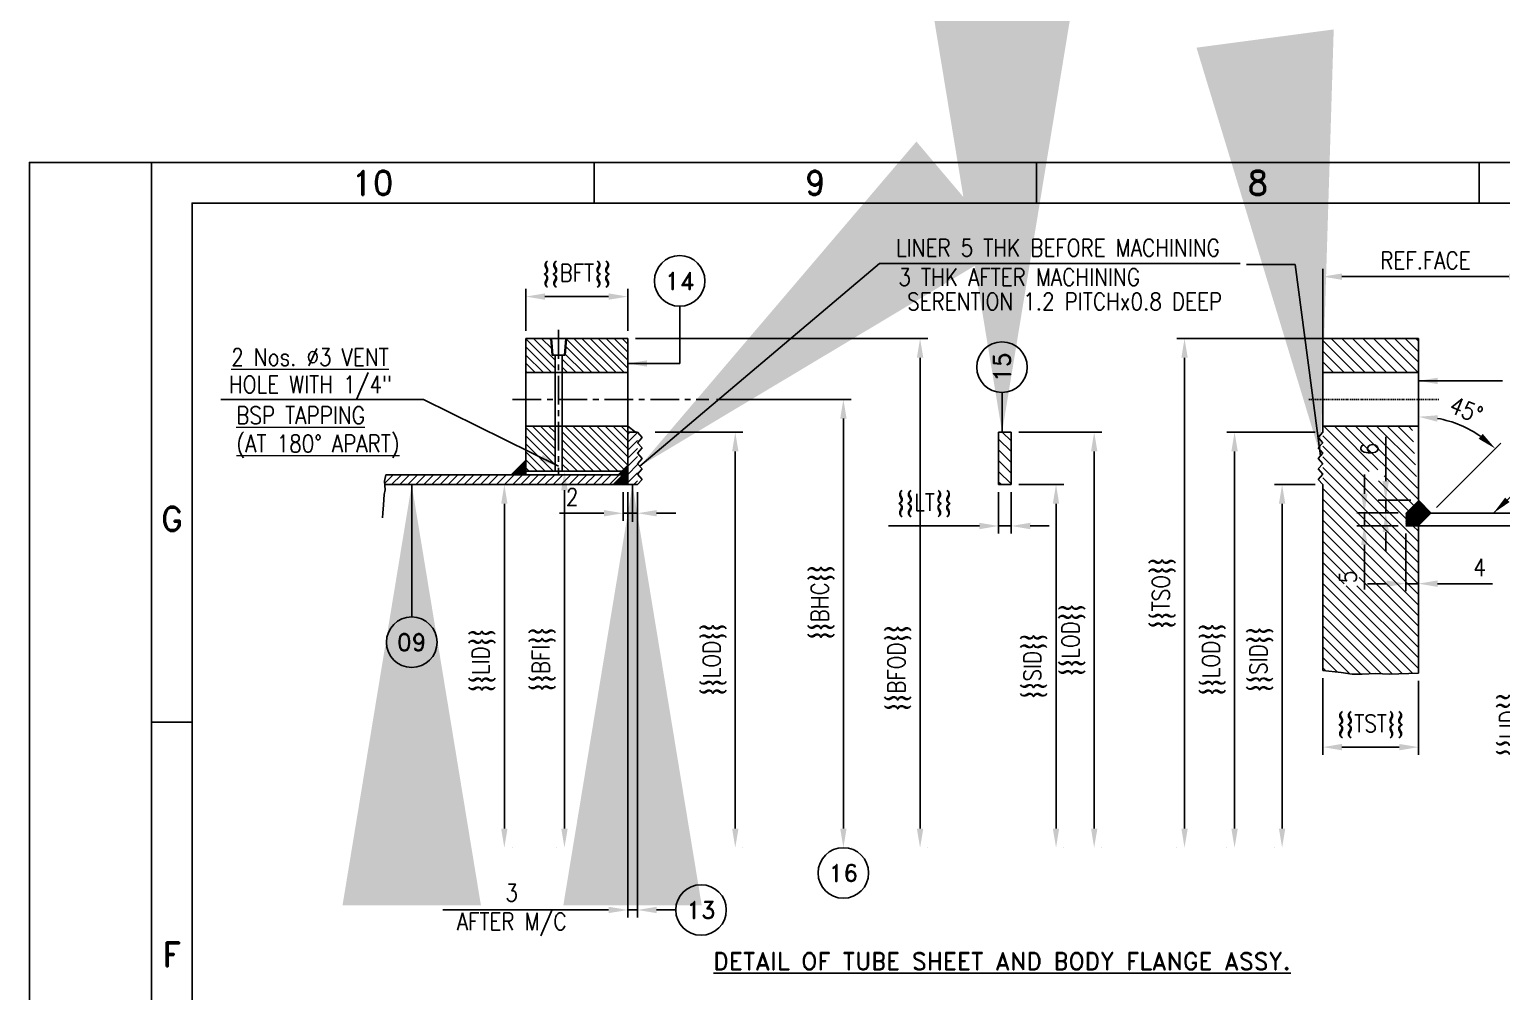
# Model space of a CAD drawing. Header units: millimetres. Extents: x 10144 to 11200, y -168 to 270.
# Drawn here: x 10144.1 to 10336.4, y 143.9 to 269.6 of the extents above; entities that cross this region are included whole.
import ezdxf
from ezdxf.enums import TextEntityAlignment as Align

# ---------------------------------------------------------------- set-up
doc = ezdxf.new("R2010")
doc.units = ezdxf.units.MM
doc.header["$LTSCALE"] = 3
doc.linetypes.add('CENTER', pattern=[2, 1.25, -0.25, 0.25, -0.25])
doc.linetypes.add('HIDDEN', pattern=[9.525, 6.35, -3.175])
doc.layers.get('0').update_dxf_attribs({"color": 5})
for name, color, linetype in [('BOD', 7, 'Continuous'), ('CEN', 1, 'CENTER'), ('DIM', 6, 'Continuous'), ('HATCH', 1, 'Continuous'), ('Hid', 4, 'HIDDEN'), ('TEXT', 5, 'Continuous'), ('WELD', 1, 'Continuous')]:
    doc.layers.add(name, color=color, linetype=linetype)
doc.layers.add('E_Equipment', color=5, linetype='Continuous', lineweight=13)
doc.styles.add('BEV0', font='verdana.ttf', dxfattribs={"height": 4})
doc.styles.add('BEV00', font='romans.shx')
doc.styles.add('ISOCP3', font='isocp3.shx')
doc.styles.add('ROMAND', font='romand')
doc.styles.add('ROMANS', font='ROMANS.shx', dxfattribs={"width": 0.85})
doc.dimstyles.new('123', dxfattribs={"dimscale": 30, "dimtxt": 2.5, "dimasz": 2.5, "dimexe": 1, "dimexo": 1, "dimgap": 1, "dimtad": 1, "dimdec": 0, "dimzin": 0, "dimdsep": 46, "dimtxsty": 'ROMANS', "dimcen": 1, "dimclrd": 6, "dimclre": 6, "dimclrt": 5, "dimadec": 0, "dimazin": 0, "dimtfac": 1, "dimtdec": 0, "dimtmove": 0, "dimatfit": 3, "dimfxl": 1, "dimtolj": 1, "dimtzin": 0, "dimlwd": -1, "dimlwe": -1, "dimarcsym": 0})
doc.dimstyles.new('MEGA_STD', dxfattribs={"dimtxt": 2.5, "dimasz": 2.5, "dimexe": 1, "dimexo": 1, "dimgap": 1, "dimtad": 1, "dimdec": 1, "dimdsep": 46, "dimtxsty": 'ISOCP3', "dimcen": 1, "dimclrd": 6, "dimclre": 6, "dimclrt": 5, "dimadec": 0, "dimazin": 0, "dimtfac": 1, "dimtdec": 1, "dimtmove": 0, "dimatfit": 3, "dimfxl": 1, "dimtolj": 1, "dimarcsym": 0})
doc.dimstyles.new('MEGA_STD$0', dxfattribs={"dimtxt": 2.5, "dimasz": 2.5, "dimexe": 1, "dimexo": 1, "dimgap": 1, "dimtad": 1, "dimdec": 1, "dimdsep": 46, "dimtxsty": 'ISOCP3', "dimcen": 1, "dimclrd": 6, "dimclre": 6, "dimclrt": 5, "dimadec": 0, "dimazin": 0, "dimtfac": 1, "dimtdec": 1, "dimtmove": 0, "dimatfit": 3, "dimfxl": 1, "dimtolj": 1, "dimarcsym": 0})
pattern_1 = [(45, (9623.1272, 140.39894), (-0.5270155, 0.5270155), [])]
pattern_2 = [(135, (10158.76847, 14.0833), (-0.055860103, -0.055860103), [])]

# ---------------------------------------------------------------- blocks, each defined once
blk = doc.blocks.new('A$C62B60EB5')
at = {"linetype": 'Continuous'}
blk.add_line((15.94, 420), (15.94, 0), dxfattribs=at)
blk.add_lwpolyline([(588.69, 5.31), (588.69, 414.69), (21.25, 414.69), (21.25, 5.31)], close=True, dxfattribs=at)
at = {"layer": 'BOD', "linetype": 'Continuous'}
for p, q in [((73.75, 414.69), (73.75, 420)), ((131.55, 414.69), (131.55, 420)), ((189.36, 414.69), (189.36, 420)), ((21.25, 346.87), (15.94, 346.87))]:
    blk.add_line(p, q, dxfattribs=at)
at = {"layer": 'BOD', "color": 1, "linetype": 'Continuous'}
blk.add_lwpolyline([(594, 420), (0, 420), (0, 0), (594, 0)], close=True, dxfattribs=at)
at = {"layer": 'Hid', "color": 5, "style": 'BEV0'}
for tag, p in [('TITLE', (510.45, 49.46)), ('CUSTOMER', (510.45, 42.89)), ('PROJECTNO', (510.45, 36.33))]:
    blk.add_attdef(tag, text='', height=2.92, dxfattribs=at).set_placement(p, align=Align.MIDDLE_LEFT)
at = {"layer": 'Hid', "color": 0, "style": 'BEV00'}
for tag, p in [('DRAWN', (473.39, 30.27)), ('CHECKED', (473.39, 24.72)), ('APPROVED', (473.39, 19.18)), ('DATE', (473.39, 13.63)), ('SCALE', (473.39, 8.09))]:
    blk.add_attdef(tag, text='', height=1.82, dxfattribs=at).set_placement(p, align=Align.MIDDLE_LEFT)
at = {"layer": 'Hid', "color": 1, "style": 'BEV0'}
blk.add_attdef('DWG', text='', height=2.92, dxfattribs=at).set_placement((517.9, 9.24), align=Align.MIDDLE_LEFT)
blk.add_attdef('0', text='', height=2.92, dxfattribs=at).set_placement((574.82, 9.24), align=Align.MIDDLE_CENTER)
at = {"layer": 'TEXT', "color": 7, "linetype": 'Continuous', "style": 'ROMAND'}
for s, height, p in [('10', 3.188, (44.84, 417.34)), ('9', 3.19, (102.65, 417.34)), ('8', 3.19, (160.45, 417.34)), ('G', 3.19, (18.6, 373.43)), ('F', 3.19, (18.6, 316.51))]:
    blk.add_text(s, height=height, dxfattribs=at).set_placement(p, align=Align.MIDDLE)
blk = doc.blocks.new('*D2763')
at = {"layer": 'Defpoints', "color": 0}
for p in [(10205.91, 210.13), (10206.14, 162.68), (10206.14, 162.68)]:
    blk.add_point(p, dxfattribs=at)
at = {"layer": 'E_Equipment', "color": 6, "linetype": 'ByBlock', "lineweight": -2}
for p, q in [((10206.91, 210.13), (10207.14, 210.13)), ((10206.14, 207.63), (10206.14, 165.18)), ((10207.14, 162.68), (10207.14, 162.68))]:
    blk.add_line(p, q, dxfattribs=at)
at = {"layer": 'E_Equipment', "color": 6}
for points in [[(10206.55, 207.63), (10205.72, 207.63), (10206.14, 210.13)], [(10205.72, 165.18), (10206.55, 165.18), (10206.14, 162.68)]]:
    blk.add_solid(points, dxfattribs=at)
at = {"layer": 'E_Equipment', "color": 5, "insert": (10203.42, 187.12), "char_height": 2.25, "attachment_point": 5, "rotation": 90, "style": 'ROMANS'}
blk.add_mtext('\\A1;{\\C256;\\{\\{LID\\}\\}}', dxfattribs=at)
blk = doc.blocks.new('*D2764')
at = {"layer": 'Defpoints', "color": 0}
for p in [(10213.99, 211.88), (10213.99, 162.68), (10213.99, 162.68)]:
    blk.add_point(p, dxfattribs=at)
at = {"layer": 'E_Equipment', "color": 6, "linetype": 'ByBlock', "lineweight": -2}
for p, q in [((10212.99, 211.88), (10212.99, 211.88)), ((10213.99, 209.38), (10213.99, 165.18)), ((10212.99, 162.68), (10212.99, 162.68))]:
    blk.add_line(p, q, dxfattribs=at)
at = {"layer": 'E_Equipment', "color": 6}
for points in [[(10214.41, 209.38), (10213.57, 209.38), (10213.99, 211.88)], [(10213.57, 165.18), (10214.41, 165.18), (10213.99, 162.68)]]:
    blk.add_solid(points, dxfattribs=at)
at = {"layer": 'E_Equipment', "color": 5, "insert": (10211.28, 187.28), "char_height": 2.25, "attachment_point": 5, "rotation": 90, "style": 'ROMANS'}
blk.add_mtext('\\A1;{\\C256;\\{\\{BFI\\}\\}}', dxfattribs=at)
blk = doc.blocks.new('*D2765')
at = {"layer": 'Defpoints', "color": 0}
for p in [(10222.26, 210.13), (10223.53, 210.13), (10223.53, 154.54)]:
    blk.add_point(p, dxfattribs=at)
at = {"layer": 'E_Equipment', "color": 6, "linetype": 'ByBlock', "lineweight": -2}
for p, q in [((10222.26, 209.13), (10222.26, 153.54)), ((10223.53, 209.13), (10223.53, 153.54)), ((10219.76, 154.54), (10198.09, 154.54)), ((10222.26, 154.54), (10223.53, 154.54)), ((10226.03, 154.54), (10228.53, 154.54))]:
    blk.add_line(p, q, dxfattribs=at)
at = {"layer": 'E_Equipment', "color": 6}
for points in [[(10219.76, 154.13), (10219.76, 154.96), (10222.26, 154.54)], [(10226.03, 154.96), (10226.03, 154.13), (10223.53, 154.54)]]:
    blk.add_solid(points, dxfattribs=at)
at = {"layer": 'E_Equipment', "color": 5, "insert": (10207.1, 154.54), "char_height": 2.25, "attachment_point": 5, "style": 'ROMANS'}
blk.add_mtext('\\A1;{\\C256;3\\PAFTER M/C}', dxfattribs=at)
blk = doc.blocks.new('*D2766')
at = {"layer": 'Defpoints', "color": 0}
for p in [(10221.64, 210.13), (10223.53, 210.13), (10221.64, 206.38)]:
    blk.add_point(p, dxfattribs=at)
at = {"layer": 'E_Equipment', "color": 6, "linetype": 'ByBlock', "lineweight": -2}
for p, q in [((10221.64, 209.13), (10221.64, 205.38)), ((10223.53, 209.13), (10223.53, 205.38)), ((10219.14, 206.38), (10213.36, 206.38)), ((10223.53, 206.38), (10221.64, 206.38)), ((10226.03, 206.38), (10228.53, 206.38))]:
    blk.add_line(p, q, dxfattribs=at)
at = {"layer": 'E_Equipment', "color": 6}
for points in [[(10219.14, 205.97), (10219.14, 206.8), (10221.64, 206.38)], [(10226.03, 206.8), (10226.03, 205.97), (10223.53, 206.38)]]:
    blk.add_solid(points, dxfattribs=at)
at = {"layer": 'E_Equipment', "color": 5, "insert": (10215, 208.51), "char_height": 2.25, "attachment_point": 5, "style": 'ROMANS'}
blk.add_mtext('\\A1;{\\C256;2}', dxfattribs=at)
blk = doc.blocks.new('*D2767')
at = {"layer": 'Defpoints', "color": 0}
for p in [(10224.84, 216.97), (10236.3, 162.68), (10236.3, 162.68)]:
    blk.add_point(p, dxfattribs=at)
at = {"layer": 'E_Equipment', "color": 6, "linetype": 'ByBlock', "lineweight": -2}
for p, q in [((10225.84, 216.97), (10237.3, 216.97)), ((10236.3, 214.47), (10236.3, 165.18)), ((10237.3, 162.68), (10237.3, 162.68))]:
    blk.add_line(p, q, dxfattribs=at)
at = {"layer": 'E_Equipment', "color": 6}
for points in [[(10236.72, 214.47), (10235.89, 214.47), (10236.3, 216.97)], [(10235.89, 165.18), (10236.72, 165.18), (10236.3, 162.68)]]:
    blk.add_solid(points, dxfattribs=at)
at = {"layer": 'E_Equipment', "color": 5, "insert": (10233.59, 187.27), "char_height": 2.25, "attachment_point": 5, "rotation": 90, "style": 'ROMANS'}
blk.add_mtext('\\A1;\\{\\{LOD\\}\\}', dxfattribs=at)
blk = doc.blocks.new('*D2768')
at = {"layer": 'Defpoints', "color": 0}
for p in [(10232.84, 221.26), (10250.42, 162.68), (10250.42, 162.68)]:
    blk.add_point(p, dxfattribs=at)
at = {"layer": 'E_Equipment', "color": 6, "linetype": 'ByBlock', "lineweight": -2}
for p, q in [((10233.84, 221.26), (10251.42, 221.26)), ((10250.42, 218.76), (10250.42, 165.18)), ((10251.42, 162.68), (10251.42, 162.68))]:
    blk.add_line(p, q, dxfattribs=at)
at = {"layer": 'E_Equipment', "color": 6}
for points in [[(10250.84, 218.76), (10250.01, 218.76), (10250.42, 221.26)], [(10250.01, 165.18), (10250.84, 165.18), (10250.42, 162.68)]]:
    blk.add_solid(points, dxfattribs=at)
at = {"layer": 'E_Equipment', "color": 5, "insert": (10247.71, 194.74), "char_height": 2.25, "attachment_point": 5, "rotation": 90, "style": 'ROMANS'}
blk.add_mtext('\\A1;\\{\\{BHC\\}\\}', dxfattribs=at)
blk = doc.blocks.new('*D2769')
at = {"layer": 'Defpoints', "color": 0}
for p in [(10222.26, 229.21), (10260.44, 162.68), (10260.44, 162.68)]:
    blk.add_point(p, dxfattribs=at)
at = {"layer": 'E_Equipment', "color": 6, "linetype": 'ByBlock', "lineweight": -2}
for p, q in [((10223.26, 229.21), (10261.44, 229.21)), ((10260.44, 226.71), (10260.44, 165.18)), ((10261.44, 162.68), (10261.44, 162.68))]:
    blk.add_line(p, q, dxfattribs=at)
at = {"layer": 'E_Equipment', "color": 6}
for points in [[(10260.86, 226.71), (10260.02, 226.71), (10260.44, 229.21)], [(10260.02, 165.18), (10260.86, 165.18), (10260.44, 162.68)]]:
    blk.add_solid(points, dxfattribs=at)
at = {"layer": 'E_Equipment', "color": 5, "insert": (10257.73, 186.15), "char_height": 2.25, "attachment_point": 5, "rotation": 90, "style": 'ROMANS'}
blk.add_mtext('\\A1;\\{\\{BFOD\\}\\}', dxfattribs=at)
blk = doc.blocks.new('*D2770')
at = {"layer": 'Defpoints', "color": 0}
for p in [(10272.32, 210.13), (10278.2, 162.68), (10278.2, 162.68)]:
    blk.add_point(p, dxfattribs=at)
at = {"layer": 'E_Equipment', "color": 6, "linetype": 'ByBlock', "lineweight": -2}
for p, q in [((10273.32, 210.13), (10279.2, 210.13)), ((10278.2, 207.63), (10278.2, 165.18)), ((10279.2, 162.68), (10279.2, 162.68))]:
    blk.add_line(p, q, dxfattribs=at)
at = {"layer": 'E_Equipment', "color": 6}
for points in [[(10278.61, 207.63), (10277.78, 207.63), (10278.2, 210.13)], [(10277.78, 165.18), (10278.61, 165.18), (10278.2, 162.68)]]:
    blk.add_solid(points, dxfattribs=at)
at = {"layer": 'E_Equipment', "color": 5, "insert": (10275.48, 186.4), "char_height": 2.25, "attachment_point": 5, "rotation": 90, "style": 'ROMANS'}
blk.add_mtext('\\A1;\\{\\{SID\\}\\}', dxfattribs=at)
blk = doc.blocks.new('*D2771')
at = {"layer": 'Defpoints', "color": 0}
for p in [(10272.32, 216.97), (10283.18, 162.68), (10283.18, 162.68)]:
    blk.add_point(p, dxfattribs=at)
at = {"layer": 'E_Equipment', "color": 6, "linetype": 'ByBlock', "lineweight": -2}
for p, q in [((10273.32, 216.97), (10284.18, 216.97)), ((10283.18, 214.47), (10283.18, 165.18)), ((10284.18, 162.68), (10284.18, 162.68))]:
    blk.add_line(p, q, dxfattribs=at)
at = {"layer": 'E_Equipment', "color": 6}
for points in [[(10283.6, 214.47), (10282.77, 214.47), (10283.18, 216.97)], [(10282.77, 165.18), (10283.6, 165.18), (10283.18, 162.68)]]:
    blk.add_solid(points, dxfattribs=at)
at = {"layer": 'E_Equipment', "color": 5, "insert": (10280.47, 189.82), "char_height": 2.25, "attachment_point": 5, "rotation": 90, "style": 'ROMANS'}
blk.add_mtext('\\A1;{\\C256;\\{\\{LOD\\}\\}}', dxfattribs=at)
blk = doc.blocks.new('*D2772')
at = {"layer": 'Defpoints', "color": 0}
for p in [(10314.65, 229.21), (10294.98, 162.68), (10294.98, 162.68)]:
    blk.add_point(p, dxfattribs=at)
at = {"layer": 'E_Equipment', "color": 6, "linetype": 'ByBlock', "lineweight": -2}
for p, q in [((10313.65, 229.21), (10293.98, 229.21)), ((10294.98, 226.71), (10294.98, 165.18)), ((10293.98, 162.68), (10293.98, 162.68))]:
    blk.add_line(p, q, dxfattribs=at)
at = {"layer": 'E_Equipment', "color": 6}
for points in [[(10295.4, 226.71), (10294.57, 226.71), (10294.98, 229.21)], [(10294.57, 165.18), (10295.4, 165.18), (10294.98, 162.68)]]:
    blk.add_solid(points, dxfattribs=at)
at = {"layer": 'E_Equipment', "color": 5, "insert": (10292.27, 195.94), "char_height": 2.25, "attachment_point": 5, "rotation": 90, "style": 'ROMANS'}
blk.add_mtext('\\A1;\\{\\{TSO\\}\\}', dxfattribs=at)
blk = doc.blocks.new('*D2773')
at = {"layer": 'Defpoints', "color": 0}
for p in [(10318.47, 206.43), (10323.87, 206.43), (10323.87, 204.75)]:
    blk.add_point(p, dxfattribs=at)
at = {"layer": 'E_Equipment', "color": 6, "linetype": 'ByBlock', "lineweight": -2}
for p, q in [((10318.47, 208.93), (10318.47, 211.43)), ((10322.87, 206.43), (10317.47, 206.43)), ((10318.47, 204.75), (10318.47, 206.43)), ((10322.87, 204.75), (10317.47, 204.75)), ((10318.47, 202.25), (10318.47, 196.43))]:
    blk.add_line(p, q, dxfattribs=at)
at = {"layer": 'E_Equipment', "color": 6}
for points in [[(10318.05, 208.93), (10318.88, 208.93), (10318.47, 206.43)], [(10318.88, 202.25), (10318.05, 202.25), (10318.47, 204.75)]]:
    blk.add_solid(points, dxfattribs=at)
at = {"layer": 'E_Equipment', "color": 5, "insert": (10316.34, 198.06), "char_height": 2.25, "attachment_point": 5, "rotation": 90, "style": 'ROMANS'}
blk.add_mtext('\\A1;5', dxfattribs=at)
blk = doc.blocks.new('*D2774')
at = {"layer": 'Defpoints', "color": 0}
for p in [(10321.27, 208.08), (10325.52, 208.08), (10323.87, 206.43)]:
    blk.add_point(p, dxfattribs=at)
at = {"layer": 'E_Equipment', "color": 6, "linetype": 'ByBlock', "lineweight": -2}
for p, q in [((10321.27, 210.58), (10321.27, 216.36)), ((10324.52, 208.08), (10320.27, 208.08)), ((10321.27, 206.43), (10321.27, 208.08)), ((10322.87, 206.43), (10320.27, 206.43)), ((10321.27, 203.93), (10321.27, 201.43))]:
    blk.add_line(p, q, dxfattribs=at)
at = {"layer": 'E_Equipment', "color": 6}
for points in [[(10320.85, 210.58), (10321.68, 210.58), (10321.27, 208.08)], [(10321.68, 203.93), (10320.85, 203.93), (10321.27, 206.43)]]:
    blk.add_solid(points, dxfattribs=at)
at = {"layer": 'E_Equipment', "color": 5, "insert": (10319.14, 214.77), "char_height": 2.25, "attachment_point": 5, "rotation": 90, "style": 'ROMANS'}
blk.add_mtext('\\A1;6', dxfattribs=at)
blk = doc.blocks.new('*D2775')
at = {"layer": 'Defpoints', "color": 0}
for p in [(10323.87, 204.75), (10325.53, 204.75), (10325.53, 197.18)]:
    blk.add_point(p, dxfattribs=at)
at = {"layer": 'E_Equipment', "color": 6, "linetype": 'ByBlock', "lineweight": -2}
for p, q in [((10323.87, 203.75), (10323.87, 196.18)), ((10325.53, 203.75), (10325.53, 196.18)), ((10321.37, 197.18), (10318.87, 197.18)), ((10323.87, 197.18), (10325.53, 197.18)), ((10328.03, 197.18), (10335.22, 197.18))]:
    blk.add_line(p, q, dxfattribs=at)
at = {"layer": 'E_Equipment', "color": 6}
for points in [[(10321.37, 196.76), (10321.37, 197.6), (10323.87, 197.18)], [(10328.03, 197.6), (10328.03, 196.76), (10325.53, 197.18)]]:
    blk.add_solid(points, dxfattribs=at)
at = {"layer": 'E_Equipment', "color": 5, "insert": (10333.54, 199.3), "char_height": 2.25, "attachment_point": 5, "style": 'ROMANS'}
blk.add_mtext('\\A1;4', dxfattribs=at)
blk = doc.blocks.new('*D2776')
at = {"layer": 'Defpoints', "color": 0}
for p in [(10325.53, 229.21), (10332.64, 217.09), (10325.53, 208.08), (10327.18, 206.43), (10325.5, 204.75)]:
    blk.add_point(p, dxfattribs=at)
at = {"layer": 'E_Equipment', "color": 6, "linetype": 'ByBlock', "lineweight": -2}
blk.add_line((10327.89, 207.13), (10336.29, 215.53), dxfattribs=at)
blk.add_arc((10325.53, 204.78), 14.21, 55.0926, 79.9074, dxfattribs=at)
at = {"layer": 'E_Equipment', "color": 6}
for points in [[(10328.06, 219.18), (10327.99, 218.35), (10325.53, 218.99)], [(10333.4, 216.11), (10333.93, 216.75), (10335.58, 214.83)]]:
    blk.add_solid(points, dxfattribs=at)
at = {"layer": 'E_Equipment', "color": 5, "insert": (10331.78, 219.87), "char_height": 2.25, "attachment_point": 5, "rotation": 337.5, "style": 'ROMANS'}
blk.add_mtext('\\A1;45%%d', dxfattribs=at)
blk = doc.blocks.new('*D2777')
at = {"layer": 'Defpoints', "color": 0}
for p in [(10335.66, 204.75), (10340.35, 158.27), (10340.35, 158.27)]:
    blk.add_point(p, dxfattribs=at)
at = {"layer": 'E_Equipment', "color": 6, "linetype": 'ByBlock', "lineweight": -2}
for p, q in [((10336.66, 204.75), (10341.35, 204.75)), ((10340.35, 202.25), (10340.35, 160.77)), ((10341.35, 158.27), (10341.35, 158.27))]:
    blk.add_line(p, q, dxfattribs=at)
at = {"layer": 'E_Equipment', "color": 6}
for points in [[(10340.77, 202.25), (10339.94, 202.25), (10340.35, 204.75)], [(10339.94, 160.77), (10340.77, 160.77), (10340.35, 158.27)]]:
    blk.add_solid(points, dxfattribs=at)
at = {"layer": 'E_Equipment', "color": 5, "insert": (10337.64, 178.75), "char_height": 2.25, "attachment_point": 5, "rotation": 90, "style": 'ROMANS'}
blk.add_mtext('\\A1;{\\C256;\\{\\{LID\\}\\}}', dxfattribs=at)
blk = doc.blocks.new('*D2778')
at = {"layer": 'Defpoints', "color": 0}
for p in [(10313.04, 185.82), (10325.53, 185.47), (10325.53, 175.82)]:
    blk.add_point(p, dxfattribs=at)
at = {"layer": 'E_Equipment', "color": 6, "linetype": 'ByBlock', "lineweight": -2}
for p, q in [((10313.04, 184.82), (10313.04, 174.82)), ((10325.53, 184.47), (10325.53, 174.82)), ((10315.54, 175.82), (10323.03, 175.82))]:
    blk.add_line(p, q, dxfattribs=at)
at = {"layer": 'E_Equipment', "color": 6}
for points in [[(10315.54, 176.24), (10315.54, 175.4), (10313.04, 175.82)], [(10323.03, 175.4), (10323.03, 176.24), (10325.53, 175.82)]]:
    blk.add_solid(points, dxfattribs=at)
at = {"layer": 'E_Equipment', "color": 5, "insert": (10319.29, 178.54), "char_height": 2.25, "attachment_point": 5, "style": 'ROMANS'}
blk.add_mtext('\\A1;\\{\\{TST\\}\\}', dxfattribs=at)
blk = doc.blocks.new('*D2779')
at = {"layer": 'Defpoints', "color": 0}
for p in [(10339.86, 237.3), (10339.86, 237.3), (10313.04, 216.86)]:
    blk.add_point(p, dxfattribs=at)
at = {"layer": 'E_Equipment', "color": 6, "linetype": 'ByBlock', "lineweight": -2}
for p, q in [((10313.04, 217.86), (10313.04, 238.3)), ((10315.54, 237.3), (10337.36, 237.3)), ((10339.86, 238.3), (10339.86, 238.3))]:
    blk.add_line(p, q, dxfattribs=at)
at = {"layer": 'E_Equipment', "color": 6}
for points in [[(10315.54, 237.71), (10315.54, 236.88), (10313.04, 237.3)], [(10337.36, 236.88), (10337.36, 237.71), (10339.86, 237.3)]]:
    blk.add_solid(points, dxfattribs=at)
at = {"layer": 'E_Equipment', "color": 5, "insert": (10326.45, 239.42), "char_height": 2.25, "attachment_point": 5, "style": 'ROMANS'}
blk.add_mtext('\\A1;REF.FACE', dxfattribs=at)
blk = doc.blocks.new('PN1')
at = {"color": 6}
blk.add_circle((-4, 0), 3.67, dxfattribs=at)
at = {"layer": 'TEXT', "style": 'ROMAND'}
blk.add_attdef('PN1', text='', height=2.5, dxfattribs=at).set_placement((-4, 0), align=Align.MIDDLE)
blk = doc.blocks.new('*D2780')
at = {"layer": 'Defpoints', "color": 0}
for p in [(10222.26, 234.69), (10208.94, 229.21), (10222.26, 229.21)]:
    blk.add_point(p, dxfattribs=at)
at = {"layer": 'E_Equipment', "color": 6, "linetype": 'ByBlock', "lineweight": -2}
for p, q in [((10208.94, 230.21), (10208.94, 235.69)), ((10211.44, 234.69), (10219.76, 234.69)), ((10222.26, 230.21), (10222.26, 235.69))]:
    blk.add_line(p, q, dxfattribs=at)
at = {"layer": 'E_Equipment', "color": 6}
for points in [[(10211.44, 235.11), (10211.44, 234.28), (10208.94, 234.69)], [(10219.76, 234.28), (10219.76, 235.11), (10222.26, 234.69)]]:
    blk.add_solid(points, dxfattribs=at)
at = {"layer": 'E_Equipment', "color": 5, "insert": (10215.6, 237.41), "char_height": 2.25, "attachment_point": 5, "style": 'ROMANS'}
blk.add_mtext('\\A1;\\{\\{BFT\\}\\}', dxfattribs=at)
blk = doc.blocks.new('*D2781')
at = {"layer": 'Defpoints', "color": 0}
for p in [(10313.04, 216.97), (10301.52, 162.68), (10301.52, 162.68)]:
    blk.add_point(p, dxfattribs=at)
at = {"layer": 'E_Equipment', "color": 6, "linetype": 'ByBlock', "lineweight": -2}
for p, q in [((10312.04, 216.97), (10300.52, 216.97)), ((10301.52, 214.47), (10301.52, 165.18)), ((10300.52, 162.68), (10300.52, 162.68))]:
    blk.add_line(p, q, dxfattribs=at)
at = {"layer": 'E_Equipment', "color": 6}
for points in [[(10301.94, 214.47), (10301.1, 214.47), (10301.52, 216.97)], [(10301.1, 165.18), (10301.94, 165.18), (10301.52, 162.68)]]:
    blk.add_solid(points, dxfattribs=at)
at = {"layer": 'E_Equipment', "color": 5, "insert": (10298.81, 187.27), "char_height": 2.25, "attachment_point": 5, "rotation": 90, "style": 'ROMANS'}
blk.add_mtext('\\A1;\\{\\{LOD\\}\\}', dxfattribs=at)
blk = doc.blocks.new('*D2782')
at = {"layer": 'Defpoints', "color": 0}
for p in [(10313.04, 210.13), (10307.73, 162.68), (10307.73, 162.68)]:
    blk.add_point(p, dxfattribs=at)
at = {"layer": 'E_Equipment', "color": 6, "linetype": 'ByBlock', "lineweight": -2}
for p, q in [((10312.04, 210.13), (10306.73, 210.13)), ((10307.73, 207.63), (10307.73, 165.18)), ((10306.73, 162.68), (10306.73, 162.68))]:
    blk.add_line(p, q, dxfattribs=at)
at = {"layer": 'E_Equipment', "color": 6}
for points in [[(10308.14, 207.63), (10307.31, 207.63), (10307.73, 210.13)], [(10307.31, 165.18), (10308.14, 165.18), (10307.73, 162.68)]]:
    blk.add_solid(points, dxfattribs=at)
at = {"layer": 'E_Equipment', "color": 5, "insert": (10305.01, 187.27), "char_height": 2.25, "attachment_point": 5, "rotation": 90, "style": 'ROMANS'}
blk.add_mtext('\\A1;\\{\\{SID\\}\\}', dxfattribs=at)
blk = doc.blocks.new('*D2783')
at = {"layer": 'Defpoints', "color": 0}
for p in [(10270.7, 210.13), (10272.32, 210.13), (10270.7, 204.72)]:
    blk.add_point(p, dxfattribs=at)
at = {"layer": 'E_Equipment', "color": 6, "linetype": 'ByBlock', "lineweight": -2}
for p, q in [((10270.7, 209.13), (10270.7, 203.72)), ((10272.32, 209.13), (10272.32, 203.72)), ((10268.2, 204.72), (10256.33, 204.72)), ((10272.32, 204.72), (10270.7, 204.72)), ((10274.82, 204.72), (10277.32, 204.72))]:
    blk.add_line(p, q, dxfattribs=at)
at = {"layer": 'E_Equipment', "color": 6}
for points in [[(10268.2, 204.3), (10268.2, 205.13), (10270.7, 204.72)], [(10274.82, 205.13), (10274.82, 204.3), (10272.32, 204.72)]]:
    blk.add_solid(points, dxfattribs=at)
at = {"layer": 'E_Equipment', "color": 5, "insert": (10261.02, 207.43), "char_height": 2.25, "attachment_point": 5, "style": 'ROMANS'}
blk.add_mtext('\\A1;\\{\\{LT\\}\\}', dxfattribs=at)

msp = doc.modelspace()

# ---------------------------------------------------------------- hatches: boundary and pattern name
at = {"ltscale": 3}
h = msp.add_hatch(dxfattribs=at)
h.set_pattern_fill('ANSI31', color=256, scale=0.520364, angle=180, style=0)
h.set_pattern_definition([(225, (10841.89905, 149.898946), (0.045994082, -0.045994082), [])])
h.paths.add_polyline_path([(10323.87, 206.41), (10323.87, 204.75), (10325.53, 204.75), (10327.2, 206.41), (10325.53, 208.08)])
at = {"layer": 'HATCH'}
h = msp.add_hatch(dxfattribs=at)
h.set_pattern_fill('ANSI31', color=256, scale=5.9625, angle=90, style=0)
h.set_pattern_definition([(135, (9623.1272, 140.39894), (-0.5270155, -0.5270155), [])])
h.paths.add_polyline_path([(10212.76, 227.03), (10212.4, 227.03), (10212.21, 229.21), (10208.94, 229.21), (10208.94, 224.76), (10212.76, 224.76)])
h.paths.add_polyline_path([(10212.76, 217.76), (10208.94, 217.76), (10208.94, 211.88), (10212.76, 211.88)])
h.paths.add_polyline_path([(10222.26, 224.76), (10222.26, 229.21), (10214.26, 229.21), (10214.07, 227.03), (10213.71, 227.03), (10213.71, 224.76)])
h.paths.add_polyline_path([(10222.26, 212.66), (10222.26, 217.76), (10213.71, 217.76), (10213.71, 211.88), (10221.48, 211.88)])
h = msp.add_hatch(dxfattribs=at)
h.set_pattern_fill('ANSI31', color=256, scale=7.805455, angle=90, style=0)
h.set_pattern_definition([(135, (10841.89905, 149.8989), (-0.6899112, -0.6899112), [])])
h.paths.add_polyline_path([(10313.04, 217.76), (10313.04, 214.74), (10313.04, 185.82), (10315.43, 185.57), (10316.86, 185.34), (10318.17, 185.34), (10319.95, 185.44), (10321.69, 185.34), (10325.53, 185.47), (10325.53, 204.75), (10323.87, 204.75), (10323.87, 206.41), (10325.53, 208.08), (10324.73, 217.76)])
h.paths.add_polyline_path([(10315.83, 196.91), (10315.83, 198.36), (10317.78, 198.36), (10317.78, 196.91)], flags=16)
h.paths.add_polyline_path([(10319.1, 210.61), (10319.1, 212.07), (10321.05, 212.07), (10321.05, 210.61)], flags=16)
h.paths.add_polyline_path([(10313.04, 224.76), (10325.53, 224.76), (10325.53, 229.21), (10313.04, 229.21)])
h = msp.add_hatch(dxfattribs=at)
h.set_pattern_fill('ANSI31', color=256, scale=5.9625, angle=360, style=0)
h.set_pattern_definition(pattern_1)
h.paths.add_polyline_path([(10223.53, 216.97), (10222.26, 216.97), (10222.26, 210.13), (10223.53, 210.13)])
h = msp.add_hatch(dxfattribs=at)
h.set_pattern_fill('ANSI31', color=256, scale=7.914256, angle=90, style=0)
h.set_pattern_definition([(135, (10564.4951, -1356.4799), (-0.69952804, -0.69952804), [])])
h.paths.add_polyline_path([(10272.32, 210.13), (10272.32, 216.97), (10270.7, 216.97), (10270.7, 210.13)])
h = msp.add_hatch(dxfattribs=at)
h.set_pattern_fill('ANSI31', color=256, scale=5.9625, angle=360, style=0)
h.set_pattern_definition(pattern_1)
h.paths.add_polyline_path([(10190.66, 211.4), (10190.49, 210.57), (10190.51, 210.13), (10216.89, 210.13), (10220.36, 210.13), (10221.63, 211.4)])
at = {"layer": 'WELD'}
h = msp.add_hatch(dxfattribs=at)
h.set_pattern_fill('ANSI31', color=256, scale=0.631985, angle=90, style=0)
h.set_pattern_definition(pattern_2)
h.paths.add_polyline_path([(10220.99, 211.39), (10222.26, 211.39), (10222.26, 212.66)])
h = msp.add_hatch(dxfattribs=at)
h.set_pattern_fill('ANSI31', color=256, scale=0.631985, angle=90, style=0)
h.set_pattern_definition(pattern_2)
h.paths.add_polyline_path([(10220.36, 210.13), (10222.26, 210.13), (10222.26, 211.39), (10221.62, 211.39)])

# ---------------------------------------------------------------- linework, layer by layer
for p, q in [((10208.94, 229.21), (10222.26, 229.21)), ((10208.94, 229.21), (10208.94, 211.4)), ((10222.26, 229.21), (10222.26, 210.13)), ((10313.04, 229.21), (10325.53, 229.21)), ((10313.04, 229.21), (10313.04, 216.97)), ((10313.04, 217.92), (10313.04, 229.21)), ((10325.53, 229.21), (10325.53, 208.08)), ((10208.94, 224.76), (10222.26, 224.76)), ((10313.04, 224.76), (10325.53, 224.76)), ((10208.94, 217.76), (10222.26, 217.76)), ((10222.26, 217.76), (10223.28, 216.97)), ((10313.04, 217.76), (10325.53, 217.76)), ((10223.53, 216.97), (10222.26, 216.97)), ((10224.12, 216.28), (10223.53, 216.97)), ((10223.53, 215.6), (10224.12, 216.28)), ((10224.12, 214.92), (10223.53, 215.6)), ((10270.7, 216.97), (10272.32, 216.97)), ((10270.7, 210.13), (10270.7, 216.97)), ((10272.32, 216.97), (10272.32, 210.13)), ((10312.45, 216.28), (10313.04, 216.97)), ((10313.04, 215.6), (10312.45, 216.28)), ((10312.45, 214.92), (10313.04, 215.6)), ((10223.53, 214.23), (10224.12, 214.92)), ((10224.12, 213.55), (10223.53, 214.23)), ((10223.53, 212.86), (10224.12, 213.55)), ((10313.04, 214.23), (10312.45, 214.92)), ((10312.45, 213.55), (10313.04, 214.23)), ((10313.04, 212.86), (10312.45, 213.55)), ((10208.94, 211.88), (10222.26, 211.88)), ((10222.26, 212.66), (10220.99, 211.39)), ((10224.12, 212.18), (10223.53, 212.86)), ((10223.53, 211.5), (10224.12, 212.18)), ((10312.45, 212.18), (10313.04, 212.86)), ((10313.04, 211.5), (10312.45, 212.18)), ((10190.66, 211.4), (10190.49, 210.57)), ((10190.49, 210.57), (10190.55, 209.46)), ((10190.51, 210.13), (10216.89, 210.13)), ((10190.66, 211.4), (10222.26, 211.4)), ((10216.89, 210.13), (10223.53, 210.13)), ((10221.62, 211.39), (10220.36, 210.13)), ((10224.12, 210.81), (10223.53, 211.5)), ((10223.53, 210.13), (10224.12, 210.81)), ((10272.32, 210.13), (10270.7, 210.13)), ((10312.45, 210.81), (10313.04, 211.5)), ((10313.04, 210.13), (10312.45, 210.81)), ((10313.04, 210.13), (10313.04, 185.82)), ((10190.45, 208.81), (10190.37, 207.5)), ((10190.55, 209.46), (10190.45, 208.81)), ((10325.53, 208.08), (10327.2, 206.41)), ((10190.26, 206.39), (10190.23, 205.8)), ((10190.37, 207.5), (10190.26, 206.39)), ((10327.2, 206.41), (10343.49, 206.41)), ((10325.53, 204.75), (10343.84, 204.75)), ((10325.53, 185.47), (10325.53, 204.75)), ((10313.04, 185.82), (10315.43, 185.57)), ((10315.43, 185.57), (10316.86, 185.34)), ((10316.86, 185.34), (10318.17, 185.34)), ((10318.17, 185.34), (10319.95, 185.44)), ((10319.95, 185.44), (10321.69, 185.34)), ((10321.69, 185.34), (10325.53, 185.47))]:
    msp.add_line(p, q)
at = {"color": 2}
msp.add_line((10323.87, 204.75), (10325.53, 204.75), dxfattribs=at)
at = {"layer": 'CEN'}
for p, q in [((10213.23, 230.33), (10213.23, 211.4)), ((10207.21, 221.26), (10232.84, 221.26))]:
    msp.add_line(p, q, dxfattribs=at)
at = {"layer": 'CEN', "ltscale": 0.05}
msp.add_line((10311.24, 221.26), (10328.27, 221.26), dxfattribs=at)
at = {"layer": 'Hid'}
for p, q in [((10212.21, 229.2), (10212.4, 227.03)), ((10212.29, 229.21), (10212.48, 227.03)), ((10214.18, 229.21), (10213.99, 227.03)), ((10214.26, 229.2), (10214.07, 227.03)), ((10212.4, 227.03), (10214.07, 227.03)), ((10212.76, 227.03), (10212.76, 211.88)), ((10213.71, 227.03), (10213.71, 211.88))]:
    msp.add_line(p, q, dxfattribs=at)
at = {"layer": 'WELD'}
msp.add_line((10208.94, 213.31), (10207.03, 211.4), dxfattribs=at)
msp.add_solid([(10208.94, 213.31), (10207.03, 211.4), (10208.94, 211.4)], dxfattribs=at)

# ---------------------------------------------------------------- block references
msp.add_blockref('A$C62B60EB5', (10144.11, -167.78))
at = {"layer": 'DIM', "linetype": 'Continuous', "xscale": 0.8999996399990071, "yscale": 0.8999996399990071, "zscale": 0.8999996399990071}
for p, values in [((10232.64, 236.74), {'PN1': '14'}), ((10197.64, 189.53), {'PN1': '09'}), ((10254.02, 159.38), {'PN1': '16'}), ((10235.43, 154.54), {'PN1': '13'})]:
    msp.add_blockref('PN1', p, dxfattribs=at).add_auto_attribs(values)
at = {"layer": 'DIM', "color": 1, "xscale": 0.8999996399990071, "yscale": 0.8999996399990071, "zscale": 0.8999996399990071, "rotation": 90}
msp.add_blockref('PN1', (10271.14, 229.07), dxfattribs=at).add_auto_attribs({'PN1': '15'})

# ---------------------------------------------------------------- texts
at = {"layer": 'E_Equipment', "style": 'ROMANS', "width": 0.85}
for s, p in [('%%U2 Nos. %%C3 VENT', (10170.46, 225.66)), (' HOLE WITH 1/4"', (10168.85, 222.08)), (' %%UBSP TAPPING', (10169.81, 218.06)), ('%%U(AT 180%%D APART)', (10171.15, 214.36))]:
    msp.add_text(s, height=2.25, dxfattribs=at).set_placement(p)
at = {"layer": 'TEXT', "style": 'ROMANS', "width": 0.85}
for s, p in [('LINER 5 THK BEFORE MACHINING', (10257.3, 239.95)), ('3 THK AFTER MACHINING', (10257.61, 236.11)), ('SERENTION 1.2 PITCHx0.8 DEEP', (10258.75, 232.93))]:
    msp.add_text(s, height=2.25, dxfattribs=at).set_placement(p)
at = {"layer": 'TEXT', "style": 'ROMAND'}
msp.add_text('%%UDETAIL OF TUBE SHEET AND BODY FLANGE ASSY.', height=2.25, dxfattribs=at).set_placement((10233.44, 146.72))

# ---------------------------------------------------------------- dimensions: what is measured, and where the dimension line sits
at = {"layer": 'E_Equipment'}
for base, p1, p2, angle, text, picture, middle in [((10339.86, 237.3), (10313.04, 216.86), (10339.86, 237.3), 180, 'REF.FACE', '*D2779', (10326.45, 239.42)), ((10294.98, 162.68), (10314.65, 229.21), (10294.98, 162.68), 90, '\\{\\{TSO\\}\\}', '*D2772', (10292.27, 195.94)), ((10283.18, 162.68), (10272.32, 216.97), (10283.18, 162.68), 90, '{\\C256;\\{\\{LOD\\}\\}}', '*D2771', (10280.47, 189.82)), ((10213.99, 162.68), (10213.99, 211.88), (10213.99, 162.68), 90, '{\\C256;\\{\\{BFI\\}\\}}', '*D2764', (10211.28, 187.28)), ((10221.64, 206.38), (10223.53, 210.13), (10221.64, 210.13), 180, '{\\C256;2}', '*D2766', (10215, 208.51)), ((10270.7, 204.72), (10272.32, 210.13), (10270.7, 210.13), 180, '\\{\\{LT\\}\\}', '*D2783', (10261.02, 207.43)), ((10278.2, 162.68), (10272.32, 210.13), (10278.2, 162.68), 90, '\\{\\{SID\\}\\}', '*D2770', (10275.48, 186.4)), ((10325.53, 175.82), (10313.04, 185.82), (10325.53, 185.47), 180, '\\{\\{TST\\}\\}', '*D2778', (10319.29, 178.54))]:
    dim = msp.add_linear_dim(base=base, p1=p1, p2=p2, angle=angle, text=text, dimstyle='MEGA_STD$0', override={"dimtxt": 2.25, "dimtxsty": 'ROMANS', "dimfxl": 2, "dimarcsym": 1}, dxfattribs=at)
    dim.commit()
    dim.dimension.update_dxf_attribs({"geometry": picture, "text_midpoint": middle})
for base, p1, p2, angle, text, picture, middle in [((10222.26, 234.69), (10208.94, 229.21), (10222.26, 229.21), 180, '\\{\\{BFT\\}\\}', '*D2780', (10215.6, 234.69)), ((10260.44, 162.68), (10222.26, 229.21), (10260.44, 162.68), 90, '\\{\\{BFOD\\}\\}', '*D2769', (10260.44, 186.15)), ((10250.42, 162.68), (10232.84, 221.26), (10250.42, 162.68), 90, '\\{\\{BHC\\}\\}', '*D2768', (10250.42, 194.74)), ((10236.3, 162.68), (10224.84, 216.97), (10236.3, 162.68), 90, '\\{\\{LOD\\}\\}', '*D2767', (10236.3, 187.27)), ((10301.52, 162.68), (10313.04, 216.97), (10301.52, 162.68), 90, '\\{\\{LOD\\}\\}', '*D2781', (10301.52, 187.27)), ((10321.27, 208.08), (10323.87, 206.43), (10325.52, 208.08), 90, '6', '*D2774', (10321.27, 214.77)), ((10223.53, 154.54), (10222.26, 210.13), (10223.53, 210.13), 180, '{\\C256;3\\XAFTER M/C}', '*D2765', (10207.1, 154.54)), ((10206.14, 162.68), (10205.91, 210.13), (10206.14, 162.68), 90, '{\\C256;\\{\\{LID\\}\\}}', '*D2763', (10206.14, 187.12)), ((10307.73, 162.68), (10313.04, 210.13), (10307.73, 162.68), 90, '\\{\\{SID\\}\\}', '*D2782', (10307.73, 187.27)), ((10318.47, 206.43), (10323.87, 204.75), (10323.87, 206.43), 90, '5', '*D2773', (10318.47, 198.06)), ((10325.53, 197.18), (10323.87, 204.75), (10325.53, 204.75), 180, '4', '*D2775', (10333.54, 197.18)), ((10340.35, 158.27), (10335.66, 204.75), (10340.35, 158.27), 90, '{\\C256;\\{\\{LID\\}\\}}', '*D2777', (10340.35, 178.75))]:
    dim = msp.add_linear_dim(base=base, p1=p1, p2=p2, angle=angle, text=text, dimstyle='MEGA_STD$0', override={"dimtxt": 2.25, "dimtxsty": 'ROMANS', "dimfxl": 2, "dimarcsym": 1}, dxfattribs=at)
    dim.commit()
    dim.dimension.update_dxf_attribs({"geometry": picture, "text_midpoint": middle, "dimtype": 160})
dim = msp.add_angular_dim_2l(base=(10332.64, 217.09), line1=((10325.53, 229.21), (10325.53, 208.08)), line2=((10327.18, 206.43), (10325.5, 204.75)), dimstyle='MEGA_STD$0', override={"dimtxt": 2.25, "dimtxsty": 'ROMANS', "dimfxl": 2, "dimarcsym": 1}, dxfattribs=at)
dim.commit()
dim.dimension.update_dxf_attribs({"geometry": '*D2776', "text_midpoint": (10331.78, 219.87)})

# ---------------------------------------------------------------- leaders
at = {"layer": 'DIM'}
msp.add_leader([(10271.15, 216.96), (10271.15, 222.17)], dimstyle='123', override={"dimscale": 22}, dxfattribs=at)
at = {"layer": 'DIM', "color": 1}
for points in [[(10194.04, 210.13), (10194.04, 192.83)], [(10222.88, 210.13), (10222.88, 205.26)]]:
    msp.add_leader(points, dimstyle='123', override={"dimscale": 22}, dxfattribs=at)
at = {"layer": 'E_Equipment'}
for points, dimstyle, override in [([(10312.75, 213.89), (10309.43, 238.88), (10303.09, 238.88)], 'MEGA_STD$0', {"dimscale": 22}), ([(10223.82, 212.52), (10255.12, 239.01), (10302.25, 239.01)], 'MEGA_STD$0', {"dimscale": 22}), ([(10222.26, 225.95), (10229.04, 225.94), (10229.04, 233.44)], 'MEGA_STD', {"dimtxt": 2.25, "dimtxsty": 'ROMANS', "dimfxl": 2, "dimarcsym": 1}), ([(10325.53, 223.68), (10336.5, 223.68)], 'MEGA_STD', {"dimtxt": 2.25, "dimgap": 1, "dimtad": 0, "dimtxsty": 'ROMANS', "dimfxl": 2, "dimarcsym": 1}), ([(10213.23, 212.53), (10195.59, 221.23), (10169.11, 221.23)], 'MEGA_STD', {"dimtxt": 2.25, "dimtxsty": 'ROMANS', "dimfxl": 2, "dimarcsym": 1}), ([(10335.34, 206.41), (10346.18, 216.77)], 'MEGA_STD', {"dimtxt": 2.25, "dimgap": 1, "dimtad": 0, "dimtxsty": 'ROMANS', "dimfxl": 2, "dimarcsym": 1})]:
    msp.add_leader(points, dimstyle=dimstyle, override=override, dxfattribs=at)

doc.saveas('drawing.dxf')
